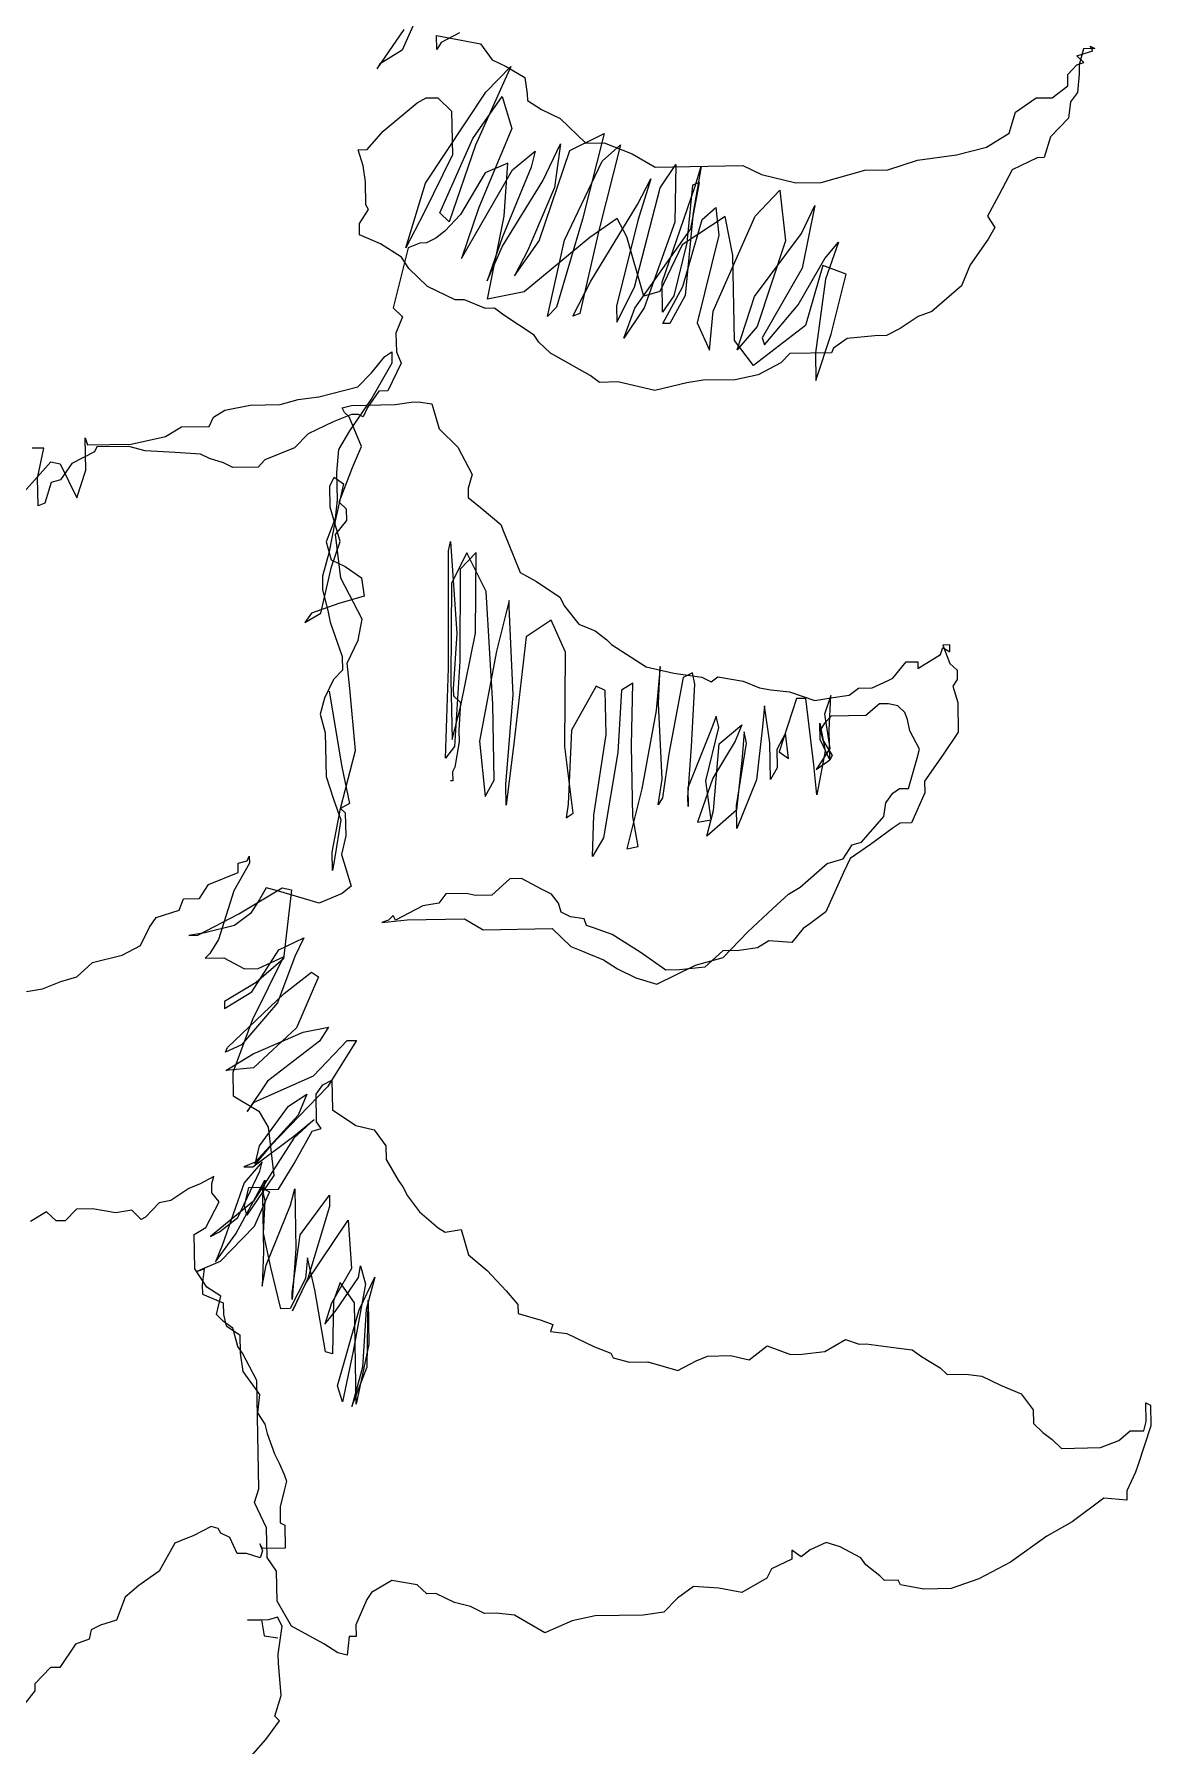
# Model space of a CAD drawing. Extents: x -685 to -403, y -500 to -144.
# Drawn here: x -505.9 to -417.8, y -365.4 to -230.3 of the extents above; entities that cross this region are included whole.
import ezdxf

# ---------------------------------------------------------------- set-up
doc = ezdxf.new("R2010")
doc.units = 0
doc.layers.get('0').update_dxf_attribs({"linetype": 'CONTINUOUS'})

msp = doc.modelspace()

# ---------------------------------------------------------------- linework, layer by layer
at = {"color": 0}
for p, q in [((-475.49, -228.48), (-476.89, -231.59)), ((-478.86, -233.08), (-476.74, -229.96)), ((-474.19, -230.45), (-472.37, -230.78)), ((-474.17, -231.54), (-474.19, -230.45)), ((-472.38, -230.24), (-473.81, -230.99)), ((-472.37, -230.78), (-470.72, -231.11)), ((-476.89, -231.59), (-478.68, -232.72)), ((-473.81, -230.99), (-474.17, -231.54)), ((-470.72, -231.11), (-469.79, -232.37)), ((-423.68, -232.05), (-422.42, -231.66)), ((-423.13, -232.58), (-423.68, -232.05)), ((-423.15, -231.49), (-423.49, -232.77)), ((-422.24, -231.47), (-423.15, -231.49)), ((-422.61, -231.3), (-422.24, -231.47)), ((-422.42, -231.66), (-422.61, -231.3)), ((-478.68, -232.72), (-478.86, -233.08)), ((-468.33, -232.88), (-471.12, -239.11)), ((-470.29, -234.92), (-468.33, -232.88)), ((-469.79, -232.37), (-468.69, -232.89)), ((-468.69, -232.89), (-467.23, -233.77)), ((-424.38, -233.51), (-423.67, -232.77)), ((-424.37, -234.42), (-424.38, -233.51)), ((-423.67, -232.77), (-423.13, -232.58)), ((-423.48, -233.49), (-423.63, -234.95)), ((-423.49, -232.77), (-423.48, -233.49)), ((-475.06, -242.09), (-470.29, -234.92)), ((-467.23, -233.77), (-467.02, -235.04)), ((-425.62, -235.35), (-424.37, -234.42)), ((-423.63, -234.95), (-424.16, -235.69)), ((-478.4, -237.98), (-475.72, -235.75)), ((-475.72, -235.75), (-475, -235.37)), ((-475, -235.37), (-474.09, -235.35)), ((-474.09, -235.35), (-472.99, -236.42)), ((-471.31, -238.57), (-469.01, -235.26)), ((-469.01, -235.26), (-468.24, -237.79)), ((-467.02, -235.04), (-467.01, -235.58)), ((-467.01, -235.58), (-465.91, -236.29)), ((-465.91, -236.29), (-464.44, -236.99)), ((-428.5, -236.49), (-426.89, -235.37)), ((-426.89, -235.37), (-425.62, -235.35)), ((-424.16, -235.69), (-424.32, -236.96)), ((-472.99, -236.42), (-472.92, -239.87)), ((-464.44, -236.99), (-462.41, -238.95)), ((-429.02, -238.14), (-428.5, -236.49)), ((-424.32, -236.96), (-425.74, -238.44)), ((-479.65, -239.45), (-478.4, -237.98)), ((-473.92, -244.43), (-471.31, -238.57)), ((-468.24, -237.79), (-470.85, -244.01)), ((-465.8, -241.91), (-464.4, -238.98)), ((-464.4, -238.98), (-464.88, -242.44)), ((-463.67, -239.51), (-460.97, -238.19)), ((-460.97, -238.19), (-462.66, -244.94)), ((-462.41, -238.95), (-460.96, -238.92)), ((-460.96, -238.92), (-458.76, -239.79)), ((-430.81, -239.26), (-429.02, -238.14)), ((-425.74, -238.44), (-426.26, -240.08)), ((-480.37, -239.47), (-479.65, -239.45)), ((-479.98, -240.73), (-480.37, -239.47)), ((-472.92, -239.87), (-475.19, -244.45)), ((-471.12, -239.11), (-473.18, -245.14)), ((-468.18, -241.05), (-466.39, -239.57)), ((-466.39, -239.57), (-466.73, -240.84)), ((-466.08, -246.64), (-463.67, -239.51)), ((-459.68, -239.08), (-461.37, -245.83)), ((-461.11, -240.37), (-459.68, -239.08)), ((-458.76, -239.79), (-456.93, -240.84)), ((-438.58, -241.04), (-436.24, -240.27)), ((-436.24, -240.27), (-433.16, -239.85)), ((-433.16, -239.85), (-430.81, -239.26)), ((-426.8, -240.09), (-428.78, -241.04)), ((-426.26, -240.08), (-426.8, -240.09)), ((-479.78, -242), (-479.98, -240.73)), ((-470.35, -241.27), (-472.29, -244.58)), ((-471.7, -247.11), (-468.18, -241.05)), ((-468.55, -240.51), (-470.35, -241.27)), ((-466.73, -240.84), (-468.99, -246.33)), ((-468.84, -244.7), (-468.55, -240.51)), ((-464.08, -246.6), (-461.11, -240.37)), ((-456.93, -240.84), (-450.03, -240.71)), ((-456.53, -242.47), (-455.3, -240.63)), ((-455.3, -240.63), (-455.39, -245.17)), ((-453.3, -240.77), (-453.95, -244.42)), ((-453.81, -242.42), (-453.3, -240.77)), ((-450.03, -240.71), (-448.56, -241.41)), ((-448.56, -241.41), (-445.83, -242.08)), ((-443.83, -242.05), (-440.4, -241.07)), ((-440.4, -241.07), (-438.58, -241.04)), ((-428.78, -241.04), (-429.83, -243.05)), ((-479.75, -243.81), (-479.78, -242)), ((-476.6, -247.2), (-475.06, -242.09)), ((-468.97, -247.06), (-465.8, -241.91)), ((-464.88, -242.44), (-466.97, -247.38)), ((-458.56, -250.31), (-456.53, -242.47)), ((-458.32, -243.77), (-457.27, -241.75)), ((-457.27, -241.75), (-458.3, -245.04)), ((-456.39, -249.91), (-453.81, -242.42)), ((-453.99, -242.24), (-454.45, -246.79)), ((-454.11, -245.69), (-453.45, -242.05)), ((-453.45, -242.05), (-453.99, -242.24)), ((-449.05, -244.69), (-447.09, -242.65)), ((-447.09, -242.65), (-446.65, -246.64)), ((-445.83, -242.08), (-443.83, -242.05)), ((-480.26, -245.27), (-479.56, -244.17)), ((-479.56, -244.17), (-479.75, -243.81)), ((-470.85, -244.01), (-472.22, -248.03)), ((-462.02, -249.83), (-458.32, -243.77)), ((-453.22, -244.95), (-452.15, -244.02)), ((-452.15, -244.02), (-451.92, -246.19)), ((-445.39, -246.07), (-444.34, -243.87)), ((-444.34, -243.87), (-445.34, -248.79)), ((-429.83, -243.05), (-430.71, -244.7)), ((-480.25, -246.18), (-480.26, -245.27)), ((-475.19, -244.45), (-476.6, -247.2)), ((-473.18, -245.14), (-473.92, -244.43)), ((-472.29, -244.58), (-473.53, -245.87)), ((-470.16, -251.26), (-468.84, -244.7)), ((-462.66, -244.94), (-464.71, -251.88)), ((-459.94, -244.89), (-462.09, -246.38)), ((-458.3, -245.04), (-459.99, -251.79)), ((-459.18, -246.33), (-459.94, -244.89)), ((-458.53, -251.95), (-454.11, -245.69)), ((-455.39, -245.17), (-457.81, -251.93)), ((-451.41, -244.73), (-454.81, -246.97)), ((-454.75, -250.24), (-453.22, -244.95)), ((-453.95, -244.42), (-454.56, -250.96)), ((-452.35, -252.19), (-449.05, -244.69)), ((-450.8, -247.81), (-451.41, -244.73)), ((-430.71, -244.7), (-430.15, -245.6)), ((-430.15, -245.6), (-430.67, -246.52)), ((-478.6, -246.88), (-480.25, -246.18)), ((-476.94, -247.93), (-478.6, -246.88)), ((-475.51, -246.82), (-476.41, -247.2)), ((-474.97, -246.81), (-475.51, -246.82)), ((-474.25, -246.43), (-474.97, -246.81)), ((-473.53, -245.87), (-474.25, -246.43)), ((-468.99, -246.33), (-470.19, -249.8)), ((-470.19, -249.8), (-468.97, -247.06)), ((-468.02, -249.4), (-466.08, -246.64)), ((-462.09, -246.38), (-467.27, -250.66)), ((-465.42, -252.62), (-464.08, -246.6)), ((-461.37, -245.83), (-462.88, -252.39)), ((-457.82, -251.02), (-459.18, -246.33)), ((-454.81, -246.97), (-456.56, -250.64)), ((-454.45, -246.79), (-455.46, -250.98)), ((-451.92, -246.19), (-453.61, -253.12)), ((-449.11, -251.04), (-445.39, -246.07)), ((-446.65, -246.64), (-448.88, -253.4)), ((-443.54, -248.03), (-442.47, -246.74)), ((-442.47, -246.74), (-443.51, -249.67)), ((-430.67, -246.52), (-432.09, -248.54)), ((-476.38, -248.83), (-476.94, -247.93)), ((-476.41, -247.2), (-476.92, -249.2)), ((-472.22, -248.03), (-471.7, -247.11)), ((-466.97, -247.38), (-468.02, -249.4)), ((-450.68, -254.52), (-450.8, -247.81)), ((-445.65, -251.7), (-443.54, -248.03)), ((-476.92, -249.2), (-477.6, -251.94)), ((-474.9, -250.26), (-476.38, -248.83)), ((-445.34, -248.79), (-448.5, -254.3)), ((-443.71, -248.58), (-445.07, -253.33)), ((-443.51, -249.67), (-444.3, -255.49)), ((-441.88, -249.27), (-443.71, -248.58)), ((-443.06, -254.01), (-441.88, -249.27)), ((-432.09, -248.54), (-432.78, -250.19)), ((-472.71, -251.3), (-474.9, -250.26)), ((-467.27, -250.66), (-470.16, -251.26)), ((-463.42, -252.58), (-462.02, -249.83)), ((-459.96, -253.06), (-458.56, -250.31)), ((-456.56, -250.64), (-457.82, -251.02)), ((-456.35, -252.27), (-456.39, -249.91)), ((-455.46, -250.98), (-456.35, -252.27)), ((-456.33, -253.17), (-454.75, -250.24)), ((-454.56, -250.96), (-455.79, -253.16)), ((-450.48, -255.24), (-449.11, -251.04)), ((-432.78, -250.19), (-435.11, -252.23)), ((-477.6, -251.94), (-476.86, -252.65)), ((-471.98, -251.29), (-472.71, -251.3)), ((-470.33, -251.99), (-471.98, -251.29)), ((-469.61, -251.97), (-470.33, -251.99)), ((-468.87, -252.5), (-469.61, -251.97)), ((-466.48, -254.09), (-468.87, -252.5)), ((-464.71, -251.88), (-465.42, -252.62)), ((-462.88, -252.39), (-463.42, -252.58)), ((-459.99, -251.79), (-459.96, -253.06)), ((-457.81, -251.93), (-459.4, -254.32)), ((-459.4, -254.32), (-458.53, -251.95)), ((-452.66, -255.28), (-452.35, -252.19)), ((-448.31, -254.84), (-445.65, -251.7)), ((-435.11, -252.23), (-436.19, -252.61)), ((-476.86, -252.65), (-477.38, -253.93)), ((-455.79, -253.16), (-456.33, -253.17)), ((-453.61, -253.12), (-452.66, -255.28)), ((-448.88, -253.4), (-450.48, -255.24)), ((-445.07, -253.33), (-449.19, -256.49)), ((-437.62, -253.55), (-438.7, -254.11)), ((-436.19, -252.61), (-437.62, -253.55)), ((-477.38, -253.93), (-477.35, -255.39)), ((-466.11, -254.63), (-466.48, -254.09)), ((-465.18, -255.52), (-466.11, -254.63)), ((-449.19, -256.49), (-450.68, -254.52)), ((-448.5, -254.3), (-448.31, -254.84)), ((-444.26, -257.67), (-443.06, -254.01)), ((-442.86, -255.1), (-443.03, -255.47)), ((-441.78, -254.35), (-442.86, -255.1)), ((-439.61, -254.13), (-441.78, -254.35)), ((-438.7, -254.11), (-439.61, -254.13)), ((-479.31, -257.06), (-478.25, -255.77)), ((-477.7, -256.3), (-479.28, -259.05)), ((-478.25, -255.77), (-477.71, -255.39)), ((-476.97, -256.29), (-478.02, -258.48)), ((-477.71, -255.39), (-477.7, -256.3)), ((-477.35, -255.39), (-476.97, -256.29)), ((-462.06, -257.28), (-465.18, -255.52)), ((-447.01, -256.27), (-448.81, -257.21)), ((-446.3, -255.53), (-447.01, -256.27)), ((-443.03, -255.47), (-446.3, -255.53)), ((-444.3, -255.49), (-444.26, -257.67)), ((-480.38, -258.17), (-479.31, -257.06)), ((-461.33, -257.81), (-462.06, -257.28)), ((-459.88, -257.78), (-461.33, -257.81)), ((-456.96, -258.45), (-459.88, -257.78)), ((-454.43, -257.86), (-456.96, -258.45)), ((-453.16, -257.65), (-454.43, -257.86)), ((-450.62, -257.61), (-453.16, -257.65)), ((-448.81, -257.21), (-450.62, -257.61)), ((-486.53, -259.55), (-485.09, -259.16)), ((-485.09, -259.16), (-483.46, -258.95)), ((-483.46, -258.95), (-480.38, -258.17)), ((-479.28, -259.05), (-481.04, -261.63)), ((-478.74, -258.5), (-479.63, -259.79)), ((-478.02, -258.48), (-478.74, -258.5)), ((-492.13, -261.29), (-491.78, -260.56)), ((-491.78, -260.56), (-490.88, -260)), ((-490.88, -260), (-488.89, -259.6)), ((-488.89, -259.6), (-486.53, -259.55)), ((-480.89, -260.35), (-482.33, -260.93)), ((-481.62, -259.82), (-480.9, -259.63)), ((-481.43, -260.18), (-481.62, -259.82)), ((-481.07, -260.54), (-481.43, -260.18)), ((-480.11, -262.88), (-481.07, -260.54)), ((-480.9, -259.63), (-477.45, -259.56)), ((-480.34, -260.34), (-480.89, -260.35)), ((-479.98, -260.52), (-480.34, -260.34)), ((-479.63, -259.79), (-479.98, -260.52)), ((-477.45, -259.56), (-476.19, -259.36)), ((-476.19, -259.36), (-475.64, -259.35)), ((-475.64, -259.35), (-474.55, -259.51)), ((-474.55, -259.51), (-473.97, -261.49)), ((-495.56, -262.08), (-494.3, -261.33)), ((-494.3, -261.33), (-492.13, -261.29)), ((-484.31, -261.87), (-485.38, -262.98)), ((-482.33, -260.93), (-484.31, -261.87)), ((-481.04, -261.63), (-481.92, -263.1)), ((-473.97, -261.49), (-472.49, -262.92)), ((-505.17, -262.99), (-506.07, -263.01)), ((-505.67, -265.36), (-505.17, -262.99)), ((-501.17, -263.28), (-502.96, -264.22)), ((-501.91, -262.2), (-501.72, -262.74)), ((-501.86, -264.74), (-501.91, -262.2)), ((-501.72, -262.74), (-498.27, -262.68)), ((-500.99, -262.91), (-501.17, -263.28)), ((-498.45, -262.86), (-500.99, -262.91)), ((-497.17, -263.2), (-498.45, -262.86)), ((-498.27, -262.68), (-495.56, -262.08)), ((-494.81, -263.34), (-497.17, -263.2)), ((-485.38, -262.98), (-487.72, -263.93)), ((-481.92, -263.1), (-482.07, -264.91)), ((-480.81, -264.53), (-480.11, -262.88)), ((-472.49, -262.92), (-471.36, -265.08)), ((-506.73, -266.47), (-504.6, -264.07)), ((-504.6, -264.07), (-503.87, -264.24)), ((-503.87, -264.24), (-502.55, -266.93)), ((-502.96, -264.22), (-503.85, -265.51)), ((-492.81, -263.48), (-494.81, -263.34)), ((-492.08, -263.83), (-492.81, -263.48)), ((-490.98, -264.17), (-492.08, -263.83)), ((-490.25, -264.52), (-490.98, -264.17)), ((-488.25, -264.49), (-490.25, -264.52)), ((-487.72, -263.93), (-488.25, -264.49)), ((-481.85, -267.27), (-480.81, -264.53)), ((-505.62, -267.54), (-505.67, -265.36)), ((-504.57, -265.7), (-505.08, -267.34)), ((-503.85, -265.51), (-504.57, -265.7)), ((-502.55, -266.93), (-501.86, -264.74)), ((-482.6, -266.01), (-482.25, -265.28)), ((-482.25, -265.28), (-481.51, -265.81)), ((-481.51, -265.81), (-482.18, -268.73)), ((-482.07, -264.91), (-482.03, -267.09)), ((-471.36, -265.08), (-471.7, -266.17)), ((-505.08, -267.34), (-505.62, -267.54)), ((-482.57, -267.65), (-482.6, -266.01)), ((-482.03, -267.09), (-482.19, -268.55)), ((-481.29, -267.81), (-481.85, -267.27)), ((-471.7, -266.17), (-471.69, -266.9)), ((-471.69, -266.9), (-470.58, -267.79)), ((-482.19, -268.55), (-482.88, -270.38)), ((-481.79, -270.36), (-482.57, -267.65)), ((-481.27, -268.71), (-481.29, -267.81)), ((-470.58, -267.79), (-469.1, -269.03)), ((-482.18, -268.73), (-482.68, -271.28)), ((-482.16, -269.82), (-481.27, -268.71)), ((-481.73, -273.26), (-482.16, -269.82)), ((-469.1, -269.03), (-468.91, -269.57)), ((-468.91, -269.57), (-468.53, -270.47)), ((-482.68, -271.28), (-483.19, -273.11)), ((-482.88, -270.38), (-482.49, -271.82)), ((-482.48, -272.37), (-481.79, -270.36)), ((-473.25, -280.36), (-473.24, -271.1)), ((-473.24, -271.1), (-473.07, -270.37)), ((-473.07, -270.37), (-472.57, -277.63)), ((-471.79, -271.26), (-473.01, -273.64)), ((-471.06, -271.24), (-472.31, -272.54)), ((-470.28, -274.32), (-471.79, -271.26)), ((-471.12, -277.6), (-471.06, -271.24)), ((-468.53, -270.47), (-467.58, -272.81)), ((-483.32, -276.01), (-482.48, -272.37)), ((-482.49, -271.82), (-481.39, -272.35)), ((-481.39, -272.35), (-480.1, -273.23)), ((-472.31, -272.54), (-472.35, -279.8)), ((-483.19, -273.11), (-483.17, -274.19)), ((-480.04, -276.5), (-481.73, -273.26)), ((-480.1, -273.23), (-479.89, -274.68)), ((-473.01, -273.64), (-473.05, -281.27)), ((-467.58, -272.81), (-466.3, -273.51)), ((-466.3, -273.51), (-464.46, -274.75)), ((-481.88, -275.26), (-484.04, -276.03)), ((-483.17, -274.19), (-482.77, -275.82)), ((-479.89, -274.68), (-481.88, -275.26)), ((-469.75, -283.2), (-470.28, -274.32)), ((-468.45, -275.01), (-469.46, -279.02)), ((-468.44, -275.55), (-468.45, -275.01)), ((-464.46, -274.75), (-464.08, -275.47)), ((-484.57, -276.76), (-483.32, -276.01)), ((-484.04, -276.03), (-484.57, -276.76)), ((-482.77, -275.82), (-482.58, -276.73)), ((-482.58, -276.73), (-481.62, -279.43)), ((-480.37, -278.14), (-480.04, -276.5)), ((-468.13, -282.45), (-468.44, -275.55)), ((-465.15, -276.58), (-467.12, -277.89)), ((-464.01, -279.1), (-465.15, -276.58)), ((-464.08, -275.47), (-462.97, -276.9)), ((-481.24, -279.97), (-480.37, -278.14)), ((-472.57, -277.63), (-472.86, -281.99)), ((-472.28, -283.43), (-471.12, -277.6)), ((-467.12, -277.89), (-468.06, -286.08)), ((-462.97, -276.9), (-461.68, -277.42)), ((-461.68, -277.42), (-460.76, -278.13)), ((-460.76, -278.13), (-460.39, -278.49)), ((-481.62, -279.43), (-481.6, -280.52)), ((-469.46, -279.02), (-470.78, -286.13)), ((-464.05, -286.54), (-464.01, -279.1)), ((-460.39, -278.49), (-457.64, -280.25)), ((-436.21, -280.39), (-434.42, -279.27)), ((-434.42, -279.27), (-434.25, -278.72)), ((-433.7, -278.53), (-434.25, -278.54)), ((-434.25, -278.54), (-433.68, -279.98)), ((-434.25, -278.72), (-433.69, -279.07)), ((-433.69, -279.07), (-433.7, -278.53)), ((-481.6, -280.52), (-482.31, -281.26)), ((-481.03, -281.96), (-481.24, -279.97)), ((-473.48, -287.45), (-473.25, -280.36)), ((-472.35, -279.8), (-472.77, -286.53)), ((-457.64, -280.25), (-455.45, -280.75)), ((-456.55, -280.23), (-456.85, -283.69)), ((-456.68, -283.14), (-456.55, -280.23)), ((-455.45, -280.75), (-453.26, -281.08)), ((-454, -280.73), (-454.72, -281.1)), ((-453.8, -281.63), (-454, -280.73)), ((-438.19, -281.16), (-437.13, -279.87)), ((-437.13, -279.87), (-436.22, -279.85)), ((-436.22, -279.85), (-436.21, -280.39)), ((-433.68, -279.98), (-433.12, -280.52)), ((-433.12, -280.52), (-433.11, -281.24)), ((-482.31, -281.26), (-483.01, -282.72)), ((-482.66, -282.17), (-481.64, -288.15)), ((-480.57, -286.85), (-481.03, -281.96)), ((-473.05, -281.27), (-472.96, -285.99)), ((-472.86, -281.99), (-472.84, -282.53)), ((-461.6, -281.78), (-463.53, -285.26)), ((-460.87, -282.13), (-461.6, -281.78)), ((-460.81, -285.58), (-460.87, -282.13)), ((-459.6, -282.1), (-459.87, -287.01)), ((-458.7, -281.54), (-459.6, -282.1)), ((-458.79, -286.45), (-458.7, -281.54)), ((-454.72, -281.1), (-455.87, -287.12)), ((-454.07, -286.54), (-453.8, -281.63)), ((-453.26, -281.08), (-452.53, -281.43)), ((-452.53, -281.43), (-451.99, -281.05)), ((-451.99, -281.05), (-449.99, -281.38)), ((-449.99, -281.38), (-448.71, -281.9)), ((-448.71, -281.9), (-447.8, -282.06)), ((-447.8, -282.06), (-446.34, -282.22)), ((-441.62, -282.49), (-440.9, -281.93)), ((-440.9, -281.93), (-439.81, -281.91)), ((-439.81, -281.91), (-438.55, -281.34)), ((-438.55, -281.34), (-438.19, -281.16)), ((-433.11, -281.24), (-433.46, -281.79)), ((-433.46, -281.79), (-433.07, -283.06)), ((-483.01, -282.72), (-483.35, -284)), ((-472.96, -285.99), (-472.28, -283.43)), ((-472.84, -282.53), (-472.29, -283.07)), ((-472.29, -283.07), (-472.43, -285.25)), ((-469.63, -289.19), (-469.75, -283.2)), ((-468.72, -289.54), (-468.13, -282.45)), ((-456.38, -289.12), (-456.68, -283.14)), ((-448.32, -283.34), (-448.47, -284.98)), ((-447.9, -286.24), (-448.32, -283.34)), ((-445.79, -282.75), (-447.16, -286.95)), ((-446.34, -282.22), (-444.33, -282.91)), ((-445.06, -282.74), (-445.79, -282.75)), ((-444.42, -287.99), (-445.06, -282.74)), ((-444.33, -282.91), (-443.07, -282.7)), ((-443.07, -282.52), (-443.59, -283.98)), ((-443.2, -285.24), (-443.07, -282.52)), ((-443.07, -282.7), (-441.62, -282.49)), ((-439.25, -283.17), (-440.32, -284.1)), ((-438.52, -283.16), (-439.25, -283.17)), ((-437.79, -283.33), (-438.52, -283.16)), ((-437.24, -283.86), (-437.79, -283.33)), ((-433.07, -283.06), (-433.03, -285.42)), ((-483.35, -284), (-482.96, -285.45)), ((-456.85, -283.69), (-458, -289.88)), ((-452.12, -284.14), (-452.46, -285.06)), ((-451.92, -285.05), (-452.12, -284.14)), ((-451.9, -286.32), (-450.11, -284.83)), ((-450.11, -284.83), (-450.63, -286.11)), ((-443.94, -284.71), (-443.53, -286.88)), ((-443.91, -285.98), (-443.94, -284.71)), ((-443.57, -284.71), (-443.93, -285.26)), ((-443.59, -283.98), (-443.17, -286.7)), ((-443.04, -284.15), (-443.57, -284.71)), ((-440.32, -284.1), (-443.04, -284.15)), ((-437.04, -284.4), (-437.24, -283.86)), ((-436.85, -285.31), (-437.04, -284.4)), ((-482.96, -285.45), (-482.89, -288.9)), ((-472.41, -286.16), (-472.74, -288.16)), ((-472.43, -285.25), (-472.41, -286.16)), ((-470.78, -286.13), (-470.34, -290.48)), ((-468.06, -286.08), (-468.69, -291.17)), ((-463.53, -285.26), (-463.79, -291.08)), ((-461.77, -291.95), (-460.81, -285.58)), ((-452.46, -285.06), (-454.37, -289.81)), ((-452.93, -289.24), (-451.92, -285.05)), ((-450.63, -286.11), (-452.39, -289.05)), ((-449.92, -285.37), (-450.06, -287.37)), ((-449.72, -286.27), (-449.92, -285.37)), ((-448.47, -284.98), (-448.94, -289.17)), ((-447.85, -289.14), (-447.9, -286.24)), ((-446.65, -285.49), (-447.35, -286.78)), ((-446.43, -287.48), (-446.65, -285.49)), ((-443.93, -285.26), (-443.73, -285.98)), ((-443.16, -287.6), (-443.91, -285.98)), ((-443.73, -285.98), (-442.98, -287.24)), ((-443.16, -287.6), (-443.2, -285.24)), ((-436.09, -286.75), (-436.85, -285.31)), ((-433.03, -285.42), (-434.27, -287.26)), ((-481.76, -291.42), (-480.57, -286.85)), ((-472.77, -286.53), (-473.48, -287.45)), ((-463.41, -291.8), (-464.05, -286.54)), ((-459.87, -287.01), (-461.01, -293.75)), ((-458.69, -292.07), (-458.79, -286.45)), ((-455.87, -287.12), (-456.35, -290.58)), ((-454.36, -290.54), (-454.07, -286.54)), ((-452.34, -291.59), (-451.9, -286.32)), ((-450.53, -291.19), (-449.72, -286.27)), ((-450.06, -287.37), (-450.53, -291.56)), ((-447.35, -286.78), (-447.32, -288.23)), ((-447.16, -286.95), (-446.43, -287.48)), ((-443.17, -286.7), (-444.23, -288.35)), ((-444.23, -288.35), (-443.16, -287.6)), ((-443.53, -286.88), (-444.19, -290.35)), ((-442.98, -287.24), (-443.16, -287.6)), ((-436.94, -289.85), (-436.26, -287.47)), ((-436.26, -287.47), (-436.09, -286.75)), ((-434.27, -287.26), (-435.68, -289.28)), ((-482.89, -288.9), (-482.31, -290.7)), ((-481.64, -288.15), (-481.04, -291.04)), ((-472.74, -288.16), (-472.91, -288.53)), ((-472.91, -288.53), (-472.9, -289.25)), ((-447.32, -288.23), (-447.85, -289.14)), ((-444.19, -290.35), (-444.42, -287.99)), ((-472.9, -289.25), (-473.08, -289.26)), ((-470.34, -290.48), (-469.63, -289.19)), ((-468.69, -291.17), (-468.72, -289.54)), ((-458, -289.88), (-459.18, -294.62)), ((-456.71, -291.13), (-456.38, -289.12)), ((-454.37, -289.81), (-454.34, -291.26)), ((-452.39, -289.05), (-453.59, -292.52)), ((-452.51, -292.32), (-452.93, -289.24)), ((-448.94, -289.17), (-450.5, -293.01)), ((-438.74, -290.97), (-438.2, -290.23)), ((-438.2, -290.23), (-437.67, -289.86)), ((-437.67, -289.86), (-436.94, -289.85)), ((-435.66, -290.19), (-436.71, -292.57)), ((-435.68, -289.28), (-435.66, -290.19)), ((-482.42, -294.88), (-481.76, -291.42)), ((-482.31, -290.7), (-481.74, -292.32)), ((-481.04, -291.04), (-481.76, -291.42)), ((-481.76, -291.42), (-481.39, -291.77)), ((-463.79, -291.08), (-463.95, -292.17)), ((-456.35, -290.58), (-456.71, -291.13)), ((-454.34, -291.26), (-454.36, -290.54)), ((-450.53, -291.56), (-452.85, -293.6)), ((-452.85, -293.6), (-452.34, -291.59)), ((-450.5, -293.01), (-450.53, -291.19)), ((-438.9, -292.06), (-438.74, -290.97)), ((-481.74, -292.32), (-482.23, -295.42)), ((-481.39, -291.77), (-481.35, -293.59)), ((-463.95, -292.17), (-463.41, -291.8)), ((-461.89, -295.22), (-461.77, -291.95)), ((-458.28, -294.42), (-458.69, -292.07)), ((-453.59, -292.52), (-452.51, -292.32)), ((-440.67, -294.09), (-438.9, -292.06)), ((-438.15, -292.96), (-439.94, -294.26)), ((-437.62, -292.58), (-438.15, -292.96)), ((-436.71, -292.57), (-437.62, -292.58)), ((-481.35, -293.59), (-481.69, -295.05)), ((-461.01, -293.75), (-461.89, -295.22)), ((-442.1, -295.39), (-441.4, -294.29)), ((-439.94, -294.26), (-441.56, -295.38)), ((-441.4, -294.29), (-440.67, -294.09)), ((-489.84, -295.74), (-489.12, -295.55)), ((-489.12, -295.55), (-488.95, -295.18)), ((-488.95, -295.18), (-488.94, -295.73)), ((-482.39, -296.33), (-482.42, -294.88)), ((-482.23, -295.42), (-482.39, -296.33)), ((-481.69, -295.05), (-480.91, -297.57)), ((-459.18, -294.62), (-458.28, -294.42)), ((-443.37, -295.78), (-442.1, -295.39)), ((-441.56, -295.38), (-442.08, -296.48)), ((-492.17, -297.42), (-489.83, -296.47)), ((-488.94, -295.73), (-490.17, -297.93)), ((-489.83, -296.47), (-489.84, -295.74)), ((-468.4, -296.97), (-469.83, -298.27)), ((-467.49, -296.96), (-468.4, -296.97)), ((-465.84, -297.83), (-467.49, -296.96)), ((-445.51, -297.63), (-443.37, -295.78)), ((-442.08, -296.48), (-443.48, -299.59)), ((-492.88, -298.52), (-492.17, -297.42)), ((-490.17, -297.93), (-491.37, -301.76)), ((-489.77, -299.74), (-486.36, -297.68)), ((-487.63, -297.7), (-488.16, -298.62)), ((-486.9, -297.87), (-487.63, -297.7)), ((-483.43, -298.89), (-486.9, -297.87)), ((-486.36, -297.68), (-485.63, -297.84)), ((-485.63, -297.84), (-486.25, -303.3)), ((-481.63, -298.13), (-483.43, -298.89)), ((-480.91, -297.57), (-481.63, -298.13)), ((-473.46, -298.16), (-473.99, -298.9)), ((-471.83, -298.13), (-473.46, -298.16)), ((-471.1, -298.3), (-471.83, -298.13)), ((-469.83, -298.27), (-471.1, -298.3)), ((-465.11, -298.18), (-465.84, -297.83)), ((-464.55, -298.9), (-465.11, -298.18)), ((-447.66, -299.31), (-446.41, -298.2)), ((-446.41, -298.2), (-445.51, -297.63)), ((-496.3, -300.04), (-494.49, -299.46)), ((-494.49, -299.46), (-494.15, -298.55)), ((-494.15, -298.55), (-492.88, -298.52)), ((-493.01, -301.43), (-489.77, -299.74)), ((-488.86, -299.72), (-490.12, -300.65)), ((-488.16, -298.62), (-488.86, -299.72)), ((-475.26, -299.1), (-477.41, -300.23)), ((-473.99, -298.9), (-475.26, -299.1)), ((-464.35, -299.62), (-464.55, -298.9)), ((-463.62, -299.97), (-464.35, -299.62)), ((-449.62, -301.16), (-447.66, -299.31)), ((-443.48, -299.59), (-444.73, -300.52)), ((-497.53, -302.24), (-496.83, -300.78)), ((-496.83, -300.78), (-496.3, -300.04)), ((-490.12, -300.65), (-492.46, -301.24)), ((-478.5, -300.43), (-476.51, -300.21)), ((-477.96, -300.24), (-478.5, -300.43)), ((-477.6, -299.87), (-477.96, -300.24)), ((-477.41, -300.23), (-477.6, -299.87)), ((-476.51, -300.21), (-471.97, -300.13)), ((-471.97, -300.13), (-470.5, -301.01)), ((-470.5, -301.01), (-465.06, -300.91)), ((-465.06, -300.91), (-463.58, -302.33)), ((-462.53, -300.13), (-463.62, -299.97)), ((-462.34, -300.67), (-462.53, -300.13)), ((-461.79, -300.84), (-462.34, -300.67)), ((-460.33, -301.36), (-461.79, -300.84)), ((-445.27, -300.9), (-446.15, -302)), ((-444.73, -300.52), (-445.27, -300.9)), ((-498.97, -303), (-497.53, -302.24)), ((-492.46, -301.24), (-493.73, -301.44)), ((-493.73, -301.44), (-493.01, -301.43)), ((-491.37, -301.76), (-492.07, -302.87)), ((-486.63, -302.58), (-484.65, -301.64)), ((-484.65, -301.64), (-485.35, -303.1)), ((-463.58, -302.33), (-462.66, -302.68)), ((-458.12, -302.77), (-460.33, -301.36)), ((-451.58, -303.19), (-449.62, -301.16)), ((-448.87, -302.42), (-450.32, -302.63)), ((-447.97, -301.86), (-448.87, -302.42)), ((-446.15, -302), (-447.97, -301.86)), ((-502.57, -304.7), (-501.32, -303.58)), ((-501.32, -303.58), (-498.97, -303)), ((-492.07, -302.87), (-492.43, -303.24)), ((-492.43, -303.24), (-490.97, -303.21)), ((-490.97, -303.21), (-489.32, -304.09)), ((-488.75, -305.89), (-486.63, -302.58)), ((-486.26, -303.12), (-488.7, -308.07)), ((-486.25, -303.3), (-488.4, -305.16)), ((-488.24, -304.06), (-486.26, -303.12)), ((-485.35, -303.1), (-486.73, -306.76)), ((-462.66, -302.68), (-462.3, -302.85)), ((-462.3, -302.85), (-461.02, -303.37)), ((-461.02, -303.37), (-459.91, -304.08)), ((-456.1, -304.19), (-458.12, -302.77)), ((-456.8, -305.29), (-453.75, -303.78)), ((-453.75, -303.78), (-451.58, -303.19)), ((-451.59, -302.65), (-453.02, -303.95)), ((-450.32, -302.63), (-451.59, -302.65)), ((-505.27, -305.66), (-503.83, -305.08)), ((-503.83, -305.08), (-502.57, -304.7)), ((-488.4, -305.16), (-490.91, -306.66)), ((-489.32, -304.09), (-488.24, -304.06)), ((-486.2, -306.02), (-484.05, -304.35)), ((-483.5, -304.7), (-485.24, -308.73)), ((-484.05, -304.35), (-483.5, -304.7)), ((-459.91, -304.08), (-458.45, -304.78)), ((-458.45, -304.78), (-456.8, -305.29)), ((-455.01, -304.17), (-456.1, -304.19)), ((-453.02, -303.95), (-455.01, -304.17)), ((-506.54, -305.86), (-505.27, -305.66)), ((-490.9, -307.2), (-488.75, -305.89)), ((-490.66, -310.28), (-486.2, -306.02)), ((-490.91, -306.66), (-490.9, -307.2)), ((-486.73, -306.76), (-489.57, -310.08)), ((-488.7, -308.07), (-490.26, -312.27)), ((-488.65, -310.79), (-484.69, -309.08)), ((-485.24, -308.73), (-488.63, -311.88)), ((-484.69, -309.08), (-482.7, -308.68)), ((-482.7, -308.68), (-483.41, -309.78)), ((-489.57, -310.08), (-490.83, -310.65)), ((-490.83, -310.65), (-490.66, -310.28)), ((-483.41, -309.78), (-487.52, -312.95)), ((-483.9, -312.52), (-481.23, -309.74)), ((-480.5, -309.73), (-482.79, -313.4)), ((-481.23, -309.74), (-480.5, -309.73)), ((-490.81, -312.1), (-488.65, -310.79)), ((-488.63, -311.88), (-490.81, -312.1)), ((-490.26, -312.27), (-490.23, -314.09)), ((-487.52, -312.95), (-489.11, -315.34)), ((-488.58, -314.6), (-483.9, -312.52)), ((-483.69, -313.97), (-483.16, -313.23)), ((-483.16, -313.23), (-482.44, -312.85)), ((-482.44, -312.85), (-482.4, -315.21)), ((-490.23, -314.09), (-488.21, -315.32)), ((-489.11, -315.34), (-488.58, -314.6)), ((-482.79, -313.4), (-487.25, -318.03)), ((-485.85, -314.91), (-484.42, -313.98)), ((-484.42, -313.98), (-485.11, -315.63)), ((-483.65, -316.14), (-483.69, -313.97)), ((-485.11, -315.63), (-488.49, -319.32)), ((-488.21, -315.32), (-487.46, -316.58)), ((-488.15, -318.04), (-485.85, -314.91)), ((-485.45, -317.27), (-483.84, -315.96)), ((-483.84, -315.96), (-485.44, -317.45)), ((-482.4, -315.21), (-480.56, -316.45)), ((-488.67, -319.69), (-485.45, -317.27)), ((-487.46, -316.58), (-487.02, -320.38)), ((-485.4, -319.44), (-484, -316.88)), ((-484, -316.88), (-483.28, -316.68)), ((-483.28, -316.68), (-483.65, -316.14)), ((-480.56, -316.45), (-479.1, -316.78)), ((-479.1, -316.78), (-478.17, -318.04)), ((-485.44, -317.45), (-488.62, -322.41)), ((-487.25, -318.03), (-488.49, -319.5)), ((-488.49, -319.5), (-488.15, -318.04)), ((-478.17, -318.04), (-478.15, -319.13)), ((-488.49, -319.32), (-489.39, -319.7)), ((-489.39, -319.7), (-488.67, -319.69)), ((-487.95, -319.31), (-489.37, -320.97)), ((-488.12, -320.04), (-487.95, -319.31)), ((-486.64, -321.46), (-485.4, -319.44)), ((-478.15, -319.13), (-477.21, -320.74)), ((-492.82, -321.04), (-493.72, -321.42)), ((-491.74, -320.47), (-492.82, -321.04)), ((-491.91, -321.02), (-491.74, -320.47)), ((-491.9, -321.74), (-491.91, -321.02)), ((-489.37, -320.97), (-491.09, -325.91)), ((-490.02, -324.98), (-487.74, -320.76)), ((-489.86, -323.7), (-488.12, -320.04)), ((-489.34, -322.79), (-489, -321.33)), ((-487.02, -320.38), (-489.14, -323.51)), ((-489, -321.33), (-488.09, -321.31)), ((-488.09, -321.31), (-487.36, -321.66)), ((-487.74, -320.76), (-487.9, -322.03)), ((-477.21, -320.74), (-476.84, -321.28)), ((-476.84, -321.28), (-476.46, -322)), ((-496.06, -322.55), (-497.13, -323.66)), ((-495.15, -322.35), (-496.06, -322.55)), ((-493.72, -321.42), (-495.15, -322.35)), ((-492.39, -324.48), (-491.34, -322.46)), ((-488.62, -322.41), (-492.01, -325.2)), ((-491.34, -322.46), (-491.9, -321.74)), ((-487.36, -321.66), (-488.58, -324.41)), ((-487.91, -321.49), (-486.64, -321.46)), ((-487.71, -322.39), (-487.91, -321.49)), ((-487.9, -322.03), (-487.82, -326.39)), ((-487.84, -324.94), (-487.71, -322.39)), ((-487.61, -327.47), (-485.71, -322.72)), ((-485.71, -322.72), (-485.37, -321.44)), ((-485.37, -321.44), (-485.28, -326.16)), ((-484.94, -325.06), (-482.63, -321.93)), ((-482.63, -321.93), (-482.62, -322.84)), ((-476.46, -322), (-475.53, -323.25)), ((-504.94, -323.26), (-506.2, -324.01)), ((-504.2, -323.97), (-504.94, -323.26)), ((-503.48, -323.96), (-504.2, -323.97)), ((-502.58, -323.03), (-503.48, -323.96)), ((-501.31, -323.01), (-502.58, -323.03)), ((-499.49, -323.34), (-501.31, -323.01)), ((-498.23, -323.13), (-499.49, -323.34)), ((-497.49, -323.85), (-498.23, -323.13)), ((-497.13, -323.66), (-497.49, -323.85)), ((-491.29, -324.82), (-489.86, -323.7)), ((-489.14, -323.51), (-489.34, -322.79)), ((-484.5, -328.87), (-481.15, -323.9)), ((-482.62, -322.84), (-484.33, -328.5)), ((-481.15, -323.9), (-480.89, -327.71)), ((-475.53, -323.25), (-474.05, -324.5)), ((-493.29, -325.04), (-492.39, -324.48)), ((-493.24, -327.76), (-493.29, -325.04)), ((-492.01, -325.2), (-491.29, -324.82)), ((-491.61, -327.19), (-490.02, -324.98)), ((-488.58, -324.41), (-491.25, -327.18)), ((-487.25, -327.65), (-487.84, -324.94)), ((-485.58, -329.61), (-484.94, -325.06)), ((-474.05, -324.5), (-473.5, -324.85)), ((-473.5, -324.85), (-472.24, -324.64)), ((-472.24, -324.64), (-471.65, -326.63)), ((-491.09, -325.91), (-491.61, -327.19)), ((-487.82, -326.39), (-487.95, -329.11)), ((-485.28, -326.16), (-485.57, -330.16)), ((-471.65, -326.63), (-470.18, -327.87)), ((-492.3, -329.2), (-493.24, -327.76)), ((-491.25, -327.18), (-493.05, -327.94)), ((-493.05, -327.94), (-492.51, -327.75)), ((-492.51, -327.75), (-492.67, -329.02)), ((-487.95, -329.11), (-487.61, -327.47)), ((-486.46, -330.9), (-487.25, -327.65)), ((-484.36, -326.87), (-484.51, -328.5)), ((-483.77, -329.4), (-484.36, -326.87)), ((-480.89, -327.71), (-482.47, -330.46)), ((-480.33, -328.43), (-480.17, -327.52)), ((-480.17, -327.52), (-479.78, -328.96)), ((-470.18, -327.87), (-468.69, -329.48)), ((-492.67, -329.02), (-492.65, -329.75)), ((-491.2, -329.9), (-492.3, -329.2)), ((-484.51, -328.5), (-485.73, -330.89)), ((-484.33, -328.5), (-485.55, -331.07)), ((-485.55, -331.07), (-484.5, -328.87)), ((-482.95, -334.29), (-483.77, -329.4)), ((-481.78, -328.82), (-482.3, -330.28)), ((-482.1, -331), (-480.33, -328.43)), ((-480.66, -330.43), (-481.78, -328.82)), ((-479.78, -328.96), (-480.77, -334.24)), ((-480.29, -330.97), (-479.06, -328.4)), ((-479.06, -328.4), (-479.74, -330.96)), ((-492.65, -329.75), (-491.01, -330.44)), ((-491.54, -331.36), (-491.2, -329.9)), ((-491.01, -330.44), (-490.99, -331.35)), ((-485.57, -330.16), (-485.58, -329.61)), ((-482.47, -330.46), (-482.99, -332.11)), ((-482.3, -330.28), (-482.4, -334.46)), ((-480.51, -338.42), (-480.66, -330.43)), ((-479.66, -335.49), (-479.57, -330.23)), ((-479.57, -330.23), (-479.51, -333.68)), ((-468.69, -329.48), (-467.77, -330.55)), ((-467.77, -330.55), (-467.75, -331.28)), ((-490.98, -331.89), (-491.54, -331.36)), ((-490.99, -331.35), (-490.79, -332.25)), ((-490.24, -332.43), (-490.98, -331.89)), ((-485.73, -330.89), (-486.46, -330.9)), ((-482.99, -332.11), (-482.1, -331)), ((-481.99, -336.99), (-480.29, -330.97)), ((-479.74, -330.96), (-480.02, -335.5)), ((-467.75, -331.28), (-465.93, -331.79)), ((-465.93, -331.79), (-465.01, -332.13)), ((-465.01, -332.13), (-465.18, -332.68)), ((-490.79, -332.25), (-489.69, -332.96)), ((-489.85, -333.87), (-490.24, -332.43)), ((-489.69, -332.96), (-489.66, -334.41)), ((-465.18, -332.68), (-463.91, -332.84)), ((-463.91, -332.84), (-461.71, -333.89)), ((-443.55, -334.27), (-441.93, -333.33)), ((-441.93, -333.33), (-440.84, -333.68)), ((-489.48, -334.41), (-489.85, -333.87)), ((-489.66, -334.41), (-489.45, -335.86)), ((-488.35, -336.57), (-489.48, -334.41)), ((-482.4, -334.46), (-482.95, -334.29)), ((-480.77, -334.24), (-481.6, -338.25)), ((-479.51, -333.68), (-480.51, -338.42)), ((-461.71, -333.89), (-460.43, -334.41)), ((-460.43, -334.41), (-460.24, -334.77)), ((-460.24, -334.77), (-458.97, -335.11)), ((-453.7, -335.01), (-452.8, -334.63)), ((-452.8, -334.63), (-450.99, -334.59)), ((-450.99, -334.59), (-449.53, -334.93)), ((-449.53, -334.93), (-448.1, -333.81)), ((-448.1, -333.81), (-446.27, -334.5)), ((-446.27, -334.5), (-445.36, -334.49)), ((-445.36, -334.49), (-443.55, -334.27)), ((-440.84, -333.68), (-440.29, -333.67)), ((-440.29, -333.67), (-437.93, -333.98)), ((-437.93, -333.98), (-436.65, -334.14)), ((-436.65, -334.14), (-435.92, -334.67)), ((-435.92, -334.67), (-434.45, -335.55)), ((-489.45, -335.86), (-488.15, -337.65)), ((-480.87, -338.6), (-479.66, -335.49)), ((-480.02, -335.5), (-480.87, -338.6)), ((-458.97, -335.11), (-457.51, -335.08)), ((-457.51, -335.08), (-455.14, -335.76)), ((-455.14, -335.76), (-453.7, -335.01)), ((-434.45, -335.55), (-433.89, -336.09)), ((-433.89, -336.09), (-432.44, -336.06)), ((-432.44, -336.06), (-431.17, -336.22)), ((-431.17, -336.22), (-429.7, -336.92)), ((-488.19, -345.1), (-488.35, -336.57)), ((-481.6, -338.25), (-481.99, -336.99)), ((-429.7, -336.92), (-428.06, -337.61)), ((-488.15, -337.65), (-488.3, -339.11)), ((-428.06, -337.61), (-427.12, -338.86)), ((-427.12, -338.86), (-427.1, -339.95)), ((-418.24, -338.33), (-417.87, -338.51)), ((-418.21, -339.79), (-418.24, -338.33)), ((-417.87, -338.51), (-417.84, -340.14)), ((-488.3, -339.11), (-487.74, -340)), ((-487.74, -340), (-487.55, -340.73)), ((-427.1, -339.95), (-426.36, -340.67)), ((-417.84, -340.14), (-418.87, -343.25)), ((-418.38, -340.52), (-418.21, -339.79)), ((-487.55, -340.73), (-486.97, -342.35)), ((-426.36, -340.67), (-425.63, -341.2)), ((-425.63, -341.2), (-424.89, -341.91)), ((-421.8, -341.85), (-420.36, -341.28)), ((-420.36, -341.28), (-419.47, -340.54)), ((-419.47, -340.54), (-418.38, -340.52)), ((-486.97, -342.35), (-486.59, -343.07)), ((-424.89, -341.91), (-421.8, -341.85)), ((-486.59, -343.07), (-486.21, -343.97)), ((-486.21, -343.97), (-486.02, -344.51)), ((-419.04, -343.8), (-419.74, -345.26)), ((-418.87, -343.25), (-419.04, -343.8)), ((-488.53, -346.19), (-488.19, -345.1)), ((-486.19, -345.24), (-486.53, -346.52)), ((-486.02, -344.51), (-486.19, -345.24)), ((-419.74, -345.26), (-419.73, -345.99)), ((-487.59, -348.17), (-488.53, -346.19)), ((-486.53, -346.52), (-486.51, -347.79)), ((-421.55, -345.84), (-424.05, -347.7)), ((-419.73, -345.99), (-421.55, -345.84)), ((-491.95, -348.07), (-493.39, -348.82)), ((-491.4, -348.24), (-491.95, -348.07)), ((-491.21, -348.6), (-491.4, -348.24)), ((-487.54, -350.53), (-487.59, -348.17)), ((-486.51, -347.79), (-486.14, -347.96)), ((-486.14, -347.96), (-486.11, -349.78)), ((-424.05, -347.7), (-426.03, -348.83)), ((-494.83, -349.4), (-496.06, -351.6)), ((-493.93, -349.02), (-494.83, -349.4)), ((-493.39, -348.82), (-493.93, -349.02)), ((-490.48, -348.95), (-491.21, -348.6)), ((-489.91, -350.21), (-490.48, -348.95)), ((-488.11, -349.45), (-487.92, -349.99)), ((-487.92, -349.81), (-488.11, -349.45)), ((-443.45, -349.34), (-444.71, -349.91)), ((-442.35, -349.68), (-443.45, -349.34)), ((-440.7, -350.56), (-442.35, -349.68)), ((-426.03, -348.83), (-428.9, -350.88)), ((-489.18, -350.2), (-489.91, -350.21)), ((-488.09, -350.54), (-489.18, -350.2)), ((-487.92, -349.99), (-488.09, -350.54)), ((-486.11, -349.78), (-487.92, -349.81)), ((-486.8, -351.61), (-487.54, -350.53)), ((-446.15, -350.66), (-447.77, -351.42)), ((-446.16, -349.93), (-446.15, -350.66)), ((-445.42, -350.46), (-446.16, -349.93)), ((-444.71, -349.91), (-445.42, -350.46)), ((-440.33, -351.09), (-440.7, -350.56)), ((-428.9, -350.88), (-431.41, -352.2)), ((-496.06, -351.6), (-497.67, -352.72)), ((-486.75, -353.96), (-486.8, -351.61)), ((-477.71, -352.34), (-479.32, -353.28)), ((-475.7, -352.67), (-477.71, -352.34)), ((-448.12, -352.15), (-450.09, -353.28)), ((-447.77, -351.42), (-448.12, -352.15)), ((-439.22, -351.98), (-440.33, -351.09)), ((-438.85, -352.34), (-439.22, -351.98)), ((-437.76, -352.32), (-438.85, -352.34)), ((-437.58, -352.68), (-437.76, -352.32)), ((-431.41, -352.2), (-433.58, -352.97)), ((-498.74, -353.65), (-499.43, -355.47)), ((-497.67, -352.72), (-498.74, -353.65)), ((-479.32, -353.28), (-479.67, -353.83)), ((-474.96, -353.38), (-475.7, -352.67)), ((-474.24, -353.37), (-474.96, -353.38)), ((-472.77, -354.06), (-474.24, -353.37)), ((-455.17, -353.73), (-456.24, -354.84)), ((-453.91, -352.8), (-455.17, -353.73)), ((-451.91, -352.95), (-453.91, -352.8)), ((-450.09, -353.28), (-451.91, -352.95)), ((-435.75, -353.01), (-437.58, -352.68)), ((-433.58, -352.97), (-435.75, -353.01)), ((-485.63, -355.94), (-486.75, -353.96)), ((-479.67, -353.83), (-480.54, -355.84)), ((-471.49, -354.4), (-472.77, -354.06)), ((-470.4, -354.93), (-471.49, -354.4)), ((-469.49, -354.91), (-470.4, -354.93)), ((-468.03, -355.07), (-469.49, -354.91)), ((-465.65, -356.47), (-468.03, -355.07)), ((-457.87, -355.06), (-461.68, -355.13)), ((-456.24, -354.84), (-457.87, -355.06)), ((-501.42, -356.24), (-501.58, -356.97)), ((-500.7, -355.86), (-501.42, -356.24)), ((-499.43, -355.47), (-500.7, -355.86)), ((-487.45, -355.43), (-489.09, -355.46)), ((-489.09, -355.46), (-488, -355.44)), ((-488, -355.44), (-487.79, -356.71)), ((-486.73, -355.23), (-487.45, -355.43)), ((-486.35, -355.95), (-486.73, -355.23)), ((-486.67, -358.14), (-486.35, -355.95)), ((-483.06, -357.34), (-485.63, -355.94)), ((-480.54, -355.84), (-480.53, -356.75)), ((-463.48, -355.52), (-465.65, -356.47)), ((-461.68, -355.13), (-463.48, -355.52)), ((-502.67, -357.35), (-503.9, -359.19)), ((-501.58, -356.97), (-502.67, -357.35)), ((-487.79, -356.71), (-486.7, -356.87)), ((-481.96, -358.05), (-483.06, -357.34)), ((-481.07, -356.76), (-481.23, -358.22)), ((-480.53, -356.75), (-481.07, -356.76)), ((-486.66, -358.86), (-486.67, -358.14)), ((-486.43, -361.4), (-486.66, -358.86)), ((-481.23, -358.22), (-481.96, -358.05)), ((-504.63, -359.2), (-505.87, -360.5)), ((-505.87, -360.5), (-505.86, -361.04)), ((-503.9, -359.19), (-504.63, -359.2)), ((-505.86, -361.04), (-506.75, -362.15)), ((-486.95, -363.05), (-486.43, -361.4)), ((-486.58, -363.4), (-486.95, -363.05)), ((-487.64, -364.87), (-486.58, -363.4)), ((-489.59, -367.09), (-487.64, -364.87))]:
    msp.add_line(p, q, dxfattribs=at)

doc.saveas('drawing.dxf')
